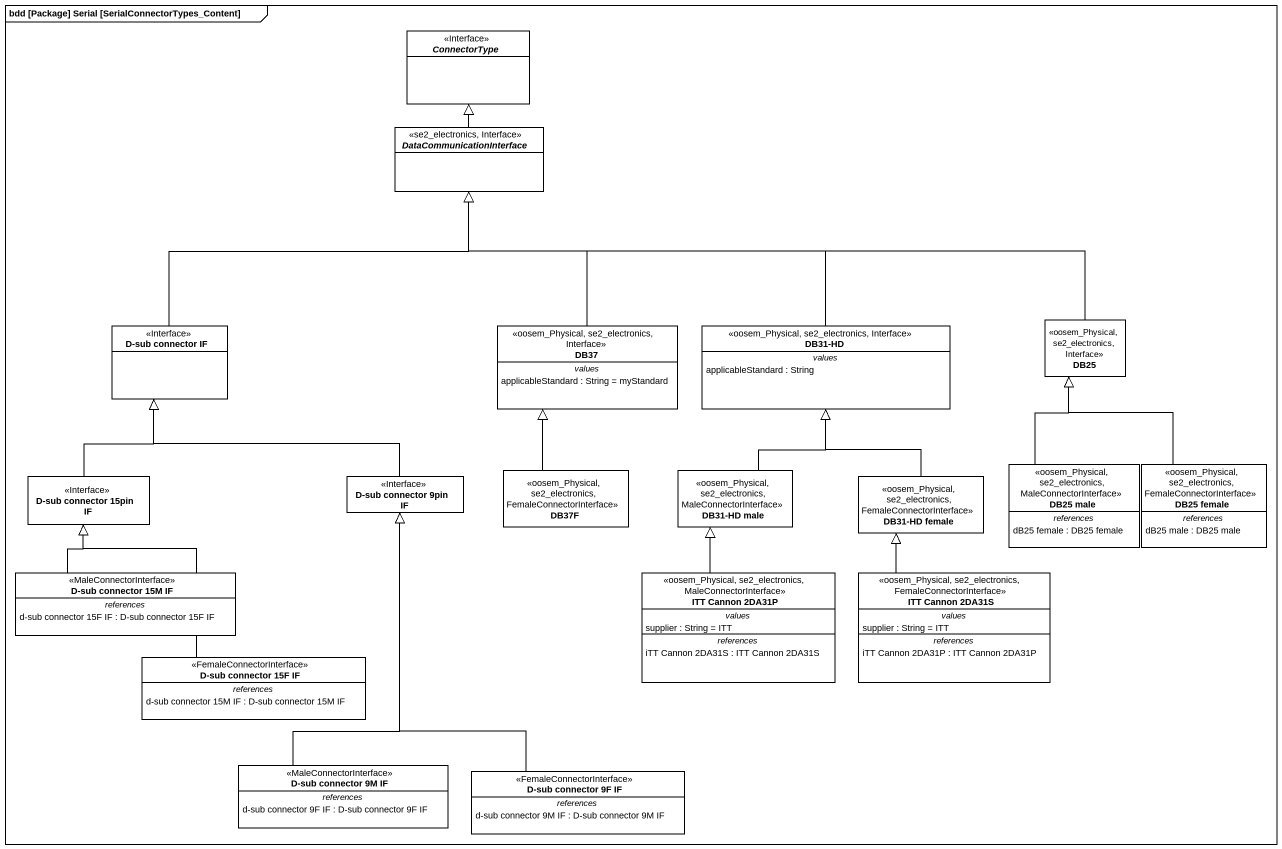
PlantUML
@startuml
mainframe bdd [Package] Serial [SerialConnectorTypes_Content]
hide circle
hide empty members
abstract class ConnectorType <<Interface>>
abstract class DataCommunicationInterface <<se2_electronics, Interface>>
class DB25 <<oosem_Physical, se2_electronics, Interface>>
class "D-sub connector IF" as D_sub_connector_IF <<Interface>>
class DB37 <<oosem_Physical, se2_electronics, Interface>> {
  -- values --
  applicableStandard : String = myStandard
}
class "DB31-HD" as DB31_HD <<oosem_Physical, se2_electronics, Interface>> {
  -- values --
  applicableStandard : String
}
class "D-sub connector 15pin IF" as D_sub_connector_15pin_IF <<Interface>>
class "D-sub connector 9pin IF" as D_sub_connector_9pin_IF <<Interface>>
class DB37F <<oosem_Physical, se2_electronics, FemaleConnectorInterface>>
class "DB31-HD male" as DB31_HD_male <<oosem_Physical, se2_electronics, MaleConnectorInterface>>
class "DB31-HD female" as DB31_HD_female <<oosem_Physical, se2_electronics, FemaleConnectorInterface>>
class "DB25 male" as DB25_male <<oosem_Physical, se2_electronics, MaleConnectorInterface>> {
  -- references --
  dB25 female : DB25 female
}
class "DB25 female" as DB25_female <<oosem_Physical, se2_electronics, FemaleConnectorInterface>> {
  -- references --
  dB25 male : DB25 male
}
class "D-sub connector 15M IF" as D_sub_connector_15M_IF <<MaleConnectorInterface>> {
  -- references --
  d-sub connector 15F IF : D-sub connector 15F IF
}
class "ITT Cannon 2DA31P" as ITT_Cannon_2DA31P <<oosem_Physical, se2_electronics, MaleConnectorInterface>> {
  -- values --
  supplier : String = ITT
  -- references --
  iTT Cannon 2DA31S : ITT Cannon 2DA31S
}
class "ITT Cannon 2DA31S" as ITT_Cannon_2DA31S <<oosem_Physical, se2_electronics, FemaleConnectorInterface>> {
  -- values --
  supplier : String = ITT
  -- references --
  iTT Cannon 2DA31P : ITT Cannon 2DA31P
}
class "D-sub connector 15F IF" as D_sub_connector_15F_IF <<FemaleConnectorInterface>> {
  -- references --
  d-sub connector 15M IF : D-sub connector 15M IF
}
class "D-sub connector 9M IF" as D_sub_connector_9M_IF <<MaleConnectorInterface>> {
  -- references --
  d-sub connector 9F IF : D-sub connector 9F IF
}
class "D-sub connector 9F IF" as D_sub_connector_9F_IF <<FemaleConnectorInterface>> {
  -- references --
  d-sub connector 9M IF : D-sub connector 9M IF
}
DataCommunicationInterface -up-|> ConnectorType
DB25 -left-|> DataCommunicationInterface
D_sub_connector_IF -up-|> DataCommunicationInterface
DB37 -up-|> DataCommunicationInterface
DB31_HD -left-|> DataCommunicationInterface
D_sub_connector_15pin_IF -up-|> D_sub_connector_IF
D_sub_connector_9pin_IF -left-|> D_sub_connector_IF
DB37F -up-|> DB37
DB31_HD_male -up-|> DB31_HD
DB31_HD_female -up-|> DB31_HD
DB25_male -up-|> DB25
DB25_female -up-|> DB25
D_sub_connector_15M_IF -up-|> D_sub_connector_15pin_IF
ITT_Cannon_2DA31P -up-|> DB31_HD_male
ITT_Cannon_2DA31S -up-|> DB31_HD_female
D_sub_connector_15F_IF -up-|> D_sub_connector_15pin_IF
D_sub_connector_9M_IF -up-|> D_sub_connector_9pin_IF
D_sub_connector_9F_IF -up-|> D_sub_connector_9pin_IF
@enduml
